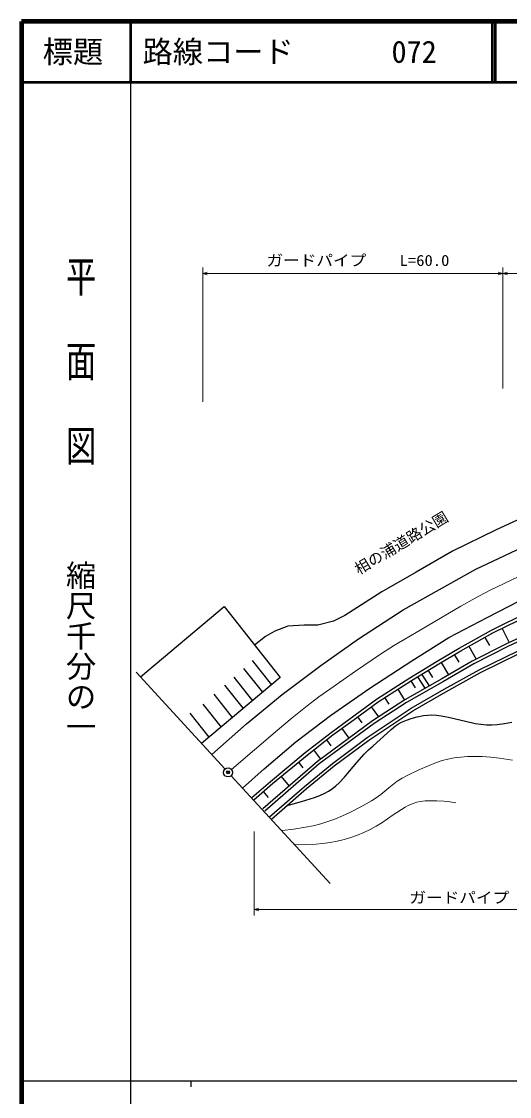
# Model space of a CAD drawing. Units: millimetres, scale not verified. Extents: x 40000 to 680000, y 20000 to 380000.
# Drawn here: x 40000 to 120640, y 202409 to 380000 of the extents above; entities that cross this region are included whole.
import ezdxf
from ezdxf.enums import TextEntityAlignment as Align

# ---------------------------------------------------------------- set-up
doc = ezdxf.new("R2010")
doc.units = ezdxf.units.MM
doc.header["$LTSCALE"] = 1000
doc.header["$PDMODE"] = 32
doc.header["$PDSIZE"] = 500
doc.linetypes.add('CHAIN', pattern=[18.5, 12, -1.5, 3.5, -1.5])
for name, color, linetype, lineweight in [('M-BGD', 7, 'Continuous', 25), ('M-BGD-EXST', 7, 'Continuous', 25), ('M-BGD-HTXT', 7, 'Continuous', 13), ('M-BGD-RSTR', 7, 'Continuous', 13), ('M-BMK', 2, 'CHAIN', 13), ('M-BMK-OTRS', 5, 'Continuous', 25), ('M-BMK-SRVR', 3, 'Continuous', 25), ('M-STR-HTXT', 7, 'Continuous', 13), ('M-TTL', 2, 'Continuous', 140), ('M-TTL-BAND', 7, 'Continuous', 25), ('M-TTL-LINE', 7, 'Continuous', 50)]:
    doc.layers.add(name, color=color, linetype=linetype, lineweight=lineweight)
doc.layers.add('M-OTRS', color=6, linetype='Continuous')
doc.layers.add('M-TTL-TXT', color=7, linetype='Continuous')
doc.styles.add('@ＭＳ ゴシック', font='')
doc.styles.add('ＭＳ ゴシック', font='')
doc.styles.get('@ＭＳ ゴシック').set_extended_font_data('@MS Gothic')
doc.styles.get('ＭＳ ゴシック').set_extended_font_data('MS Gothic')

msp = doc.modelspace()

# ---------------------------------------------------------------- linework, layer by layer
at = {"layer": 'M-BGD'}
for p, q in [((125591, 299331), (118409, 296000)), ((118409, 296000), (111227, 292513)), ((115078, 289547), (126319, 294855)), ((111227, 292513), (105190, 289026)), ((103096, 282833), (115078, 289547)), ((105190, 289026), (99518, 285800)), ((99518, 285800), (93429, 281845)), ((116949, 281520), (124122, 285212)), ((59639, 271733), (73483, 283348)), ((73483, 283348), (82753, 271632)), ((95714, 278027), (103096, 282833)), ((117667, 279425), (123875, 282505)), ((91556, 280908), (88953, 280284)), ((93429, 281845), (91556, 280908)), ((110619, 278249), (116949, 281520)), ((117899, 278982), (124094, 282055)), ((81876, 279295), (80315, 278410)), ((84009, 280127), (81876, 279295)), ((86716, 280284), (84009, 280127)), ((88953, 280284), (86716, 280284)), ((112349, 276490), (117667, 279425)), ((112597, 276055), (117899, 278982)), ((119448, 279750), (120602, 277424)), ((125560, 279724), (120275, 277272)), ((125764, 279267), (120494, 276823)), ((80315, 278410), (78529, 276971)), ((89491, 273606), (95714, 278027)), ((104500, 274399), (110619, 278249)), ((120275, 277272), (114498, 274317)), ((116574, 278250), (117316, 276907)), ((108697, 274334), (112349, 276490)), ((108955, 273905), (112597, 276055)), ((111515, 275407), (112265, 274156)), ((113923, 276787), (115113, 274631)), ((120494, 276823), (114736, 273877)), ((115628, 272884), (122047, 276044)), ((115859, 272441), (122264, 275593)), ((78118, 274464), (81313, 270427)), ((83097, 268842), (89491, 273606)), ((97538, 269863), (104500, 274399)), ((104173, 271567), (108697, 274334)), ((104438, 271143), (108955, 273905)), ((109351, 274109), (110575, 272068)), ((114498, 274317), (109460, 271429)), ((114736, 273877), (109708, 270994)), ((76701, 273124), (79822, 269179)), ((105422, 271745), (106676, 269840)), ((106105, 272162), (107372, 270237)), ((107187, 272811), (107905, 271613)), ((109870, 269719), (115628, 272884)), ((110116, 269284), (115859, 272441)), ((82753, 271632), (69733, 260739)), ((73568, 270377), (76629, 266508)), ((75070, 271708), (78166, 267794)), ((98639, 268030), (104173, 271567)), ((98922, 267617), (104438, 271143)), ((109460, 271429), (103365, 267951)), ((109708, 270994), (103626, 267524)), ((104339, 271057), (105052, 269934)), ((71765, 268875), (74829, 265003)), ((77174, 263950), (83097, 268842)), ((91050, 265326), (97538, 269863)), ((100005, 268305), (100689, 267227)), ((102172, 269681), (103298, 267908)), ((104411, 266551), (109870, 269719)), ((104675, 266127), (110116, 269284)), ((69963, 267244), (72968, 263446)), ((94067, 264676), (98639, 268030)), ((94363, 264273), (98922, 267617)), ((97133, 261699), (104411, 266551)), ((97782, 266781), (99003, 265116)), ((103365, 267951), (97992, 264458)), ((103626, 267524), (98277, 264047)), ((67817, 265742), (70962, 261767)), ((85353, 261001), (91050, 265326)), ((91155, 262535), (94067, 264676)), ((95502, 265109), (96213, 264140)), ((97421, 261290), (104675, 266127)), ((71466, 258885), (77174, 263950)), ((97992, 264458), (88890, 257730)), ((98277, 264047), (89203, 257340)), ((91457, 262136), (94363, 264273)), ((92910, 263204), (94102, 261583)), ((86872, 259214), (91155, 262535)), ((87185, 258824), (91457, 262136)), ((90389, 261308), (91119, 260366)), ((91370, 257420), (97133, 261699)), ((91678, 257025), (97421, 261290)), ((80078, 256517), (85353, 261001)), ((88253, 259652), (89432, 258131)), ((88890, 257730), (79856, 249905)), ((81145, 254474), (86872, 259214)), ((81467, 254091), (87185, 258824)), ((85755, 257640), (86515, 256723)), ((76544, 253353), (80078, 256517)), ((89203, 257340), (80183, 249527)), ((86753, 253645), (91370, 257420)), ((87076, 253264), (91678, 257025)), ((78041, 251827), (81145, 254474)), ((78366, 251446), (81467, 254091)), ((82896, 255274), (84215, 253681)), ((79916, 252769), (80744, 251798)), ((81004, 248602), (86753, 253645)), ((81333, 248226), (87076, 253264))]:
    msp.add_line(p, q, dxfattribs=at)
at = {"layer": 'M-BGD-EXST'}
msp.add_lwpolyline([(84098, 250554), (86262, 251150), (88430, 251810), (89291, 252125), (90124, 252495), (90735, 252826), (91322, 253214), (91936, 253704), (92515, 254244), (93383, 255173), (94207, 256144), (95402, 257590), (96634, 258986), (97342, 259697), (98094, 260365), (99281, 261363), (100434, 262411), (101098, 263052), (101803, 263649), (102290, 263970), (102818, 264246), (103597, 264565), (104405, 264831), (105406, 265120), (106411, 265347), (107069, 265431), (107742, 265456), (108556, 265418), (109371, 265320), (110551, 265097), (111735, 264811), (113350, 264399), (114970, 264048), (115883, 263910), (116812, 263831), (117705, 263824), (118612, 263878), (119801, 264022), (120998, 264228)], dxfattribs=at)
at = {"layer": 'M-BGD-RSTR'}
for points in [[(83091, 246361), (85003, 246595), (86916, 246890), (88180, 247148), (89443, 247468), (90622, 247827), (91780, 248242), (93023, 248763), (94241, 249339), (96048, 250267), (97825, 251248), (98606, 251746), (99353, 252293), (100686, 253410), (102052, 254477), (102877, 254996), (103735, 255465), (105531, 256317), (107359, 257117), (108418, 257532), (109496, 257889), (110473, 258138), (111474, 258330), (112576, 258478), (113684, 258566), (114914, 258599), (116143, 258573), (117558, 258476), (118968, 258320), (121109, 257993)], [(85193, 244068), (86902, 244060), (88620, 244112), (89806, 244213), (90996, 244374), (92159, 244593), (93319, 244872), (94434, 245202), (95531, 245589), (96587, 246026), (97619, 246517), (98595, 247048), (99541, 247630), (101423, 248936), (103373, 250214), (104024, 250550), (104705, 250834), (105312, 251022), (105936, 251152), (106731, 251246), (107535, 251280), (108658, 251257), (109784, 251173), (110768, 251067), (111750, 250946)]]:
    msp.add_lwpolyline(points, dxfattribs=at)
at = {"layer": 'M-BMK'}
msp.add_lwpolyline([(74711, 256427), (78493, 259676), (82300, 262914), (84742, 264951), (87230, 266948), (89155, 268411), (91115, 269826), (95212, 272668), (99350, 275474), (101648, 276944), (103979, 278363), (108282, 280889), (112608, 283388), (114958, 284709), (117347, 285982), (119742, 287181), (122164, 288327)], dxfattribs=at)
msp.add_lwpolyline([(74711, 256427), (78493, 259676), (82300, 262914), (84742, 264951), (87230, 266948), (89155, 268411), (91115, 269826), (95212, 272668), (99350, 275474), (101648, 276944), (103979, 278363), (108282, 280889), (112608, 283388), (114958, 284709), (117347, 285982), (119742, 287181), (122164, 288327)], dxfattribs=at)
msp.add_lwpolyline([(74711, 256427), (78493, 259676), (82300, 262914), (84742, 264951), (87230, 266948), (89155, 268411), (91115, 269826), (95212, 272668), (99350, 275474), (101648, 276944), (103979, 278363), (108282, 280889), (112608, 283388), (114958, 284709), (117347, 285982), (119742, 287181), (122164, 288327)], dxfattribs=at)
msp.add_lwpolyline([(74711, 256427), (78493, 259676), (82300, 262914), (84742, 264951), (87230, 266948), (89155, 268411), (91115, 269826), (95212, 272668), (99350, 275474), (101648, 276944), (103979, 278363), (108282, 280889), (112608, 283388), (114958, 284709), (117347, 285982), (119742, 287181), (122164, 288327)], dxfattribs=at)
msp.add_lwpolyline([(74711, 256427), (78493, 259676), (82300, 262914), (84742, 264951), (87230, 266948), (89155, 268411), (91115, 269826), (95212, 272668), (99350, 275474), (101648, 276944), (103979, 278363), (108282, 280889), (112608, 283388), (114958, 284709), (117347, 285982), (119742, 287181), (122164, 288327)], dxfattribs=at)
at = {"layer": 'M-BMK-OTRS'}
for p, q in [((58939, 272495), (73636, 256490)), ((74650, 255385), (91009, 237571))]:
    msp.add_line(p, q, dxfattribs=at)
at = {"layer": 'M-BMK-SRVR'}
msp.add_circle((74143, 255937), 746, dxfattribs=at)
at = {"layer": 'M-OTRS'}
msp.add_point((74149, 255966), dxfattribs=at)
at = {"layer": 'M-STR-HTXT'}
for p, q in [((69954, 317181), (69954, 339383)), ((119539, 339383), (119539, 319347)), ((69954, 338383), (119539, 338383)), ((119539, 338383), (150544, 338383)), ((78473, 246209), (78473, 232301)), ((78473, 233301), (160480, 233301))]:
    msp.add_line(p, q, dxfattribs=at)
for points in [[(70704, 338167), (69954, 338383), (70704, 338597)], [(118789, 338599), (119539, 338383), (118789, 338169)], [(120289, 338167), (119539, 338383), (120289, 338597)], [(79223, 233085), (78473, 233301), (79223, 233514)]]:
    msp.add_lwpolyline(points, dxfattribs=at)
at = {"layer": 'M-TTL'}
for p, q in [((40000, 380000), (40000, 20000)), ((680000, 380000), (40000, 380000))]:
    msp.add_line(p, q, dxfattribs=at)
at = {"layer": 'M-TTL-BAND'}
for p, q in [((58000, 370000), (58000, 20000)), ((40000, 205000), (579000, 205000)), ((68000, 205000), (68000, 204000))]:
    msp.add_line(p, q, dxfattribs=at)
at = {"layer": 'M-TTL-LINE'}
for p, q in [((58000, 380000), (58000, 370000)), ((117750, 380000), (117750, 370000)), ((118250, 380000), (118250, 370000)), ((40000, 370000), (680000, 370000))]:
    msp.add_line(p, q, dxfattribs=at)

# ---------------------------------------------------------------- texts
at = {"layer": 'M-BGD-HTXT', "style": 'ＭＳ ゴシック'}
msp.add_text('相の浦道路公園', height=1833, rotation=31.1, dxfattribs=at).set_placement((96013, 288084), align=Align.BOTTOM_LEFT)
at = {"layer": 'M-STR-HTXT', "style": 'ＭＳ ゴシック', "width": 1.1}
for s, p in [('ガードパイプ\u3000\u3000L=60.0', (80477, 339067)), ('ガードパイプ\u3000\u3000L=98.0', (104087, 233801))]:
    msp.add_text(s, height=1833, dxfattribs=at).set_placement(p, align=Align.BOTTOM_LEFT)
at = {"layer": 'M-TTL-BAND', "style": '@ＭＳ ゴシック', "width": 1.4}
msp.add_text('平  面  図', height=3666, rotation=270, dxfattribs=at).set_placement((49777, 306475), align=Align.MIDDLE_RIGHT)
at = {"layer": 'M-TTL-BAND', "style": '@ＭＳ ゴシック'}
msp.add_text('縮尺千分の一', height=3666, rotation=270, dxfattribs=at).set_placement((49777, 261030), align=Align.MIDDLE_RIGHT)
at = {"layer": 'M-TTL-TXT', "style": 'ＭＳ ゴシック'}
msp.add_text('標題', height=3666, dxfattribs=at).set_placement((48500, 375000), align=Align.MIDDLE_CENTER)
for s, p in [('路線コード', (60000, 375000)), ('072', (101142, 375000))]:
    msp.add_text(s, height=3666, dxfattribs=at).set_placement(p, align=Align.MIDDLE_LEFT)

doc.saveas('drawing.dxf')
